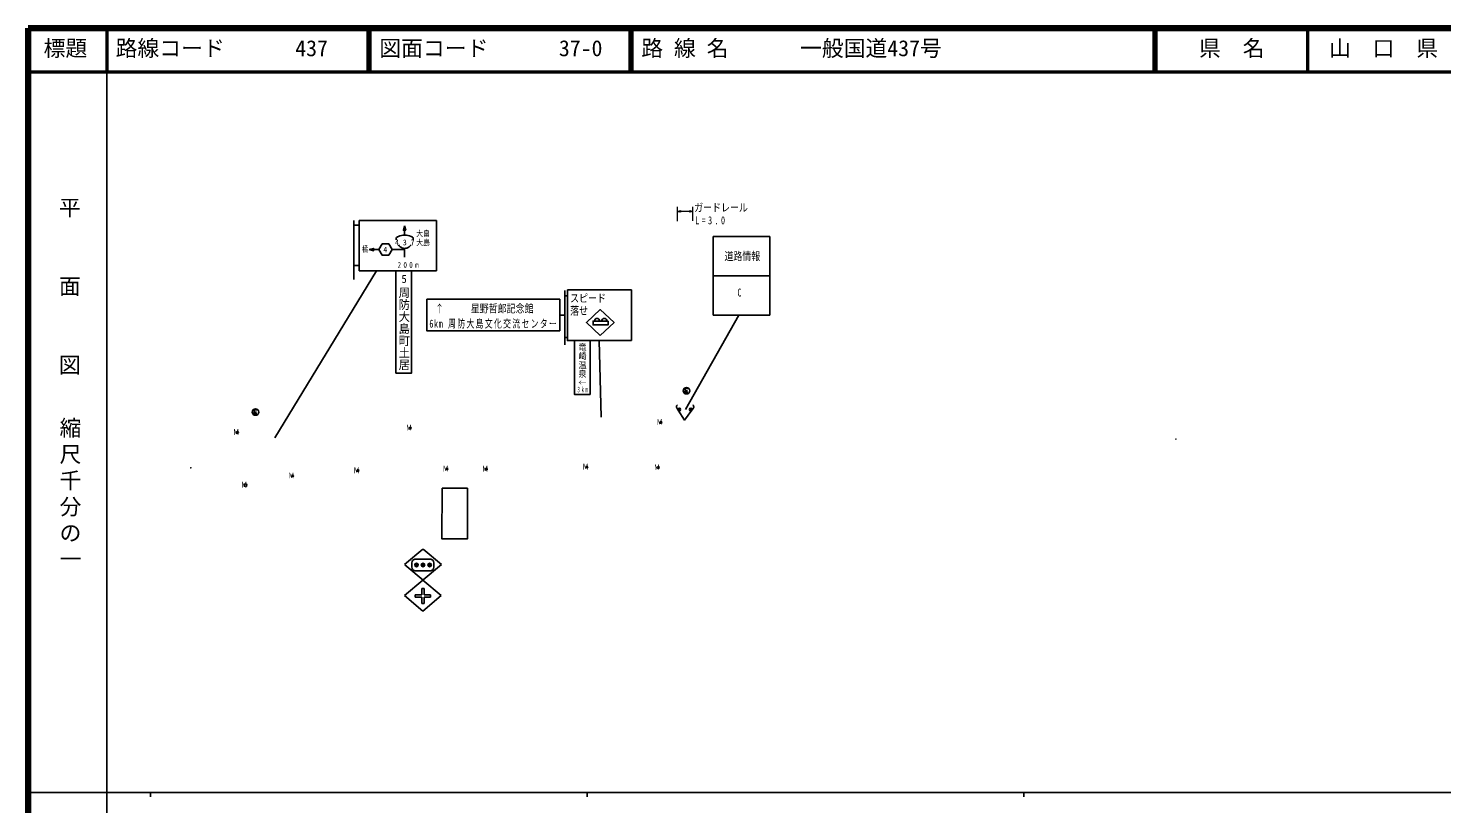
# Model space of a CAD drawing. Units: millimetres on the paper, with parts at other scales. Extents: x 40 to 680, y 20 to 380.
# Drawn here: x 40 to 363.7, y 202.4 to 380 of the extents above; entities that cross this region are included whole.
import ezdxf
from ezdxf.enums import TextEntityAlignment as Align

# ---------------------------------------------------------------- set-up
doc = ezdxf.new("R2010")
doc.units = ezdxf.units.MM
for name, color, linetype, lineweight in [('M-BGD', 7, 'Continuous', 25), ('M-BGD-EXST', 7, 'Continuous', 25), ('M-OTRS', 6, 'Continuous', 25), ('M-STR-HTXT', 7, 'Continuous', 13), ('M-STR-STRC', 7, 'Continuous', 25), ('M-TTL', 2, 'Continuous', 140), ('M-TTL-BAND', 7, 'Continuous', 25), ('M-TTL-LINE', 7, 'Continuous', 50)]:
    doc.layers.add(name, color=color, linetype=linetype, lineweight=lineweight)
doc.layers.add('M-BMK-HTXT', color=7, linetype='Continuous')
doc.layers.add('M-TTL-TXT', color=7, linetype='Continuous')
doc.styles.add('@ＭＳ ゴシック', font='')
doc.styles.add('ＭＳ ゴシック', font='')
doc.styles.get('@ＭＳ ゴシック').set_extended_font_data('@MS Gothic')
doc.styles.get('ＭＳ ゴシック').set_extended_font_data('MS Gothic')

# ---------------------------------------------------------------- blocks, each defined once
blk = doc.blocks.new('MARK30C15L11W1')
at = {"color": 7, "linetype": 'Continuous', "lineweight": 25}
for points in [[(0, 0), (0.014, -0.05), (-0.014, -0.05)], [(0, -0.014), (0.01, -0.048), (-0.01, -0.048)], [(0, -0.022), (0.006, -0.046), (-0.006, -0.046)], [(0, -0.034), (0.002, -0.044), (-0.002, -0.044)]]:
    blk.add_lwpolyline(points, close=True, dxfattribs=at)
blk = doc.blocks.new('MARK30C15L12W1')
at = {"color": 7, "linetype": 'Continuous', "lineweight": 13}
for points in [[(0, 0), (0.014, -0.05), (-0.014, -0.05)], [(0, -0.014), (0.01, -0.048), (-0.01, -0.048)], [(0, -0.022), (0.006, -0.046), (-0.006, -0.046)], [(0, -0.034), (0.002, -0.044), (-0.002, -0.044)]]:
    blk.add_lwpolyline(points, close=True, dxfattribs=at)
blk = doc.blocks.new('MARK1191C15L6W1')
at = {"color": 7, "linetype": 'Continuous', "lineweight": 25}
blk.add_line((-0.02, 0), (0.014, 0), dxfattribs=at)
blk.add_lwpolyline([(0.02, 0.032), (-0.02, 0.032), (-0.02, -0.028), (0.02, -0.028)], dxfattribs=at)
blk.add_circle((0, 0), 0.05, dxfattribs=at)
blk = doc.blocks.new('MARK1224C15L6W1')
at = {"color": 7, "linetype": 'Continuous', "lineweight": 25}
for radius in [0.05, 0.03, 0.01]:
    blk.add_circle((0.05, 0), radius, dxfattribs=at)

msp = doc.modelspace()

# ---------------------------------------------------------------- linework, layer by layer
at = {"layer": 'M-BGD'}
for p, q in [((188.585, 292.962), (188.852, 292.54)), ((191.952, 292.54), (192.248, 292.942)), ((140.58, 274.67), (134.759, 274.67))]:
    msp.add_line(p, q, dxfattribs=at)
for points in [[(188.585, 292.962), (188.5, 293.098), (188.463, 293.193), (188.45, 293.326), (188.458, 293.426), (188.494, 293.519), (188.563, 293.634), (188.637, 293.705), (188.688, 293.737)], [(188.852, 292.54), (190.283, 290.274), (191.952, 292.54)], [(192.202, 293.722), (192.266, 293.674), (192.339, 293.571), (192.384, 293.463), (192.405, 293.323), (192.394, 293.207), (192.343, 293.071), (192.248, 292.942)], [(140.58, 274.67), (140.58, 263.086), (134.742, 263.086), (134.759, 274.67)]]:
    msp.add_lwpolyline(points, dxfattribs=at)
at = {"layer": 'M-BGD-EXST'}
for centre, radius in [((127.49, 288.442), 0.2), ((184.895, 289.743), 0.2), ((87.919, 287.461), 0.2), ((115.497, 278.713), 0.2), ((135.896, 279.1), 0.2), ((144.932, 279.055), 0.2), ((167.939, 279.544), 0.2), ((184.292, 279.432), 0.2), ((89.742, 275.393), 0.325), ((100.553, 277.523), 0.2)]:
    msp.add_circle(centre, radius, dxfattribs=at)
at = {"layer": 'M-OTRS'}
for centre, radius in [((302.838, 285.923), 0.0313), ((302.838, 285.923), 0.025), ((302.838, 285.923), 0.0188), ((302.838, 285.923), 0.0125), ((302.838, 285.923), 0.0063), ((77.223, 279.36), 0.0313), ((77.223, 279.36), 0.025), ((77.223, 279.36), 0.0188), ((77.223, 279.36), 0.0125), ((77.223, 279.36), 0.0063)]:
    msp.add_circle(centre, radius, dxfattribs=at)
at = {"layer": 'M-STR-HTXT'}
for p, q in [((188.6, 339.077), (188.6, 335.799)), ((192.235, 338.078), (188.6, 338.077)), ((192.235, 335.912), (192.235, 339.078))]:
    msp.add_line(p, q, dxfattribs=at)
at = {"layer": 'M-STR-STRC'}
for p, q in [((114.544, 335.964), (114.544, 322.456)), ((114.544, 334.93), (115.798, 334.93)), ((115.798, 324.496), (115.798, 335.95)), ((126.185, 332.629), (126.185, 334.735)), ((196.828, 332.319), (196.828, 314.319)), ((120.303, 329.319), (118.077, 329.319)), ((126.185, 329.319), (123.303, 329.319)), ((126.185, 327.574), (126.185, 329.56)), ((96.462, 286.211), (119.783, 324.496)), ((114.544, 325.701), (115.798, 325.701)), ((196.828, 323.319), (209.828, 323.319)), ((131.299, 317.976), (161.73, 317.976)), ((161.73, 317.976), (161.73, 310.712)), ((162.861, 319.918), (162.861, 307.533)), ((162.861, 318.753), (163.475, 318.753)), ((163.475, 320.085), (178.141, 320.085)), ((178.141, 320.085), (178.141, 308.476)), ((161.73, 314.273), (162.861, 314.273)), ((202.764, 314.319), (190.542, 292.71)), ((196.828, 314.319), (209.828, 314.319)), ((162.861, 309.217), (163.475, 309.217)), ((171.22, 290.975), (170.733, 308.476)), ((126.147, 257.217), (130.353, 260.742)), ((130.439, 260.713), (134.646, 257.188)), ((126.239, 257.145), (130.445, 253.621)), ((130.434, 253.707), (134.64, 257.231)), ((126.147, 250.082), (130.353, 246.557)), ((128.64, 250.249), (130.14, 250.249)), ((128.64, 250.249), (128.64, 249.749)), ((128.64, 249.749), (130.14, 249.749)), ((130.14, 251.749), (130.14, 250.249)), ((130.14, 251.749), (130.64, 251.749)), ((130.14, 249.749), (130.14, 248.249)), ((130.353, 246.557), (134.56, 250.082)), ((130.64, 251.749), (130.64, 250.249)), ((130.64, 250.249), (132.14, 250.249)), ((130.64, 249.749), (132.14, 249.749)), ((130.64, 249.749), (130.64, 248.249)), ((132.14, 249.749), (132.14, 250.249)), ((130.14, 248.249), (130.64, 248.249))]:
    msp.add_line(p, q, dxfattribs=at)
for points in [[(115.798, 324.496), (133.463, 324.496), (133.463, 335.95), (115.798, 335.95)], [(196.828, 332.319), (209.828, 332.319), (209.828, 314.319)], [(124.192, 324.496), (124.192, 301.051), (127.801, 301.051), (127.801, 324.496)], [(131.299, 317.976), (131.299, 310.712), (161.73, 310.712)], [(163.475, 320.085), (163.475, 308.476), (178.141, 308.476)], [(165.094, 308.476), (165.094, 296.159), (168.68, 296.159), (168.68, 308.476)], [(126.147, 250.082), (130.353, 253.606), (134.56, 250.082)]]:
    msp.add_lwpolyline(points, dxfattribs=at)
for points in [[(121.053, 330.618), (122.553, 330.618), (123.303, 329.319), (122.553, 328.02), (121.053, 328.02), (120.303, 329.319)], [(170.997, 309.629), (174.161, 312.612), (170.997, 315.595), (167.832, 312.612)], [(172.776, 312.966), (169.368, 312.966), (169.368, 312.06), (172.776, 312.06)], [(127.817, 257.601), (127.917, 257.901), (128.017, 258.101), (128.217, 258.301), (128.517, 258.401), (132.217, 258.401), (132.517, 258.301), (132.717, 258.101), (132.817, 257.901), (132.917, 257.601), (132.917, 256.601), (132.817, 256.301), (132.717, 256.101), (132.517, 255.901), (132.217, 255.801), (128.517, 255.801), (128.217, 255.901), (128.017, 256.101), (127.917, 256.301), (127.817, 256.601)]]:
    msp.add_lwpolyline(points, close=True, dxfattribs=at)
for centre, radius in [((128.917, 257.101), 0.4), ((128.917, 257.101), 0.3), ((128.917, 257.101), 0.2), ((128.917, 257.101), 0.1), ((130.417, 257.101), 0.4), ((130.417, 257.101), 0.3), ((130.417, 257.101), 0.2), ((130.417, 257.101), 0.1), ((131.917, 257.101), 0.4), ((131.917, 257.101), 0.3), ((131.917, 257.101), 0.2), ((131.917, 257.101), 0.1)]:
    msp.add_circle(centre, radius, dxfattribs=at)
for centre in [(170.27, 312.966), (171.943, 312.966)]:
    msp.add_arc(centre, 0.6, 0.00027, 179.99973, dxfattribs=at)
for points, knots in [([(124.266, 331.573), (124.247, 331.708), (124.228, 331.843), (124.266, 331.952), (124.328, 332.13), (124.542, 332.241), (124.752, 332.332), (125.749, 332.762), (126.674, 332.762), (127.67, 332.332), (127.881, 332.241), (128.094, 332.13), (128.157, 331.952), (128.195, 331.843), (128.176, 331.708), (128.157, 331.573)], [0, 0, 0, 0, 1, 1, 1, 2, 2, 2, 3, 3, 3, 4, 4, 4, 5, 5, 5, 5]), ([(124.752, 330.436), (125.045, 330.125), (125.339, 329.815), (125.725, 329.678), (126.03, 329.57), (126.393, 329.57), (126.698, 329.678), (127.084, 329.815), (127.377, 330.125), (127.67, 330.436)], [0, 0, 0, 0, 1, 1, 1, 2, 2, 2, 3, 3, 3, 3])]:
    msp.add_open_spline(points, degree=3, knots=knots, dxfattribs=at)
at = {"layer": 'M-TTL'}
for p, q in [((40, 380), (40, 20)), ((680, 380), (40, 380))]:
    msp.add_line(p, q, dxfattribs=at)
at = {"layer": 'M-TTL-BAND'}
for p, q in [((58, 370), (58, 20)), ((40, 205), (579, 205)), ((68, 205), (68, 204)), ((168, 205), (168, 204)), ((268, 205), (268, 204))]:
    msp.add_line(p, q, dxfattribs=at)
at = {"layer": 'M-TTL-LINE'}
for p, q in [((58, 380), (58, 370)), ((117.75, 380), (117.75, 370)), ((118.25, 380), (118.25, 370)), ((177.75, 380), (177.75, 370)), ((178.25, 380), (178.25, 370)), ((297.75, 380), (297.75, 370)), ((298.25, 380), (298.25, 370)), ((333, 380), (333, 370)), ((40, 370), (680, 370))]:
    msp.add_line(p, q, dxfattribs=at)

# ---------------------------------------------------------------- block references
at = {"layer": 'M-BGD', "xscale": 15, "yscale": 15}
for p in [(190.733, 297.006), (92.025, 292.126)]:
    msp.add_blockref('MARK1191C15L6W1', p, dxfattribs=at)
at = {"layer": 'M-BGD', "xscale": 6, "yscale": 6}
for p, rotation in [((188.852, 292.54), 32.27564), ((191.952, 292.54), 143.61565)]:
    msp.add_blockref('MARK1224C15L6W1', p, dxfattribs=dict(at, rotation=rotation))
at = {"layer": 'M-STR-HTXT', "xscale": 15, "yscale": 15}
for p, rotation in [((188.6, 338.077), 90.00676), ((192.235, 338.078), 270.00676)]:
    msp.add_blockref('MARK30C15L12W1', p, dxfattribs=dict(at, rotation=rotation))
at = {"layer": 'M-STR-STRC', "xscale": 20, "yscale": 20}
msp.add_blockref('MARK30C15L11W1', (126.185, 334.735), dxfattribs=at)
at = {"layer": 'M-STR-STRC', "xscale": 20, "yscale": 20, "rotation": 90}
msp.add_blockref('MARK30C15L11W1', (118.077, 329.319), dxfattribs=at)

# ---------------------------------------------------------------- texts
at = {"layer": 'M-BGD-EXST', "style": 'ＭＳ ゴシック', "width": 0.75}
for p in [(86.919, 286.461), (126.49, 287.442), (183.895, 288.743), (114.497, 277.713), (134.896, 278.1), (143.932, 278.055), (166.939, 278.544), (183.292, 278.432), (88.742, 274.393), (99.553, 276.523)]:
    msp.add_text('Ｍ', height=1.32, dxfattribs=at).set_placement(p, align=Align.BOTTOM_LEFT)
at = {"layer": 'M-BMK-HTXT', "style": 'ＭＳ ゴシック'}
for s, height, width, p in [('大畠', 1.32, 0.85, (128.841, 331.937)), ('橘', 1.32, 0.75, (116.422, 328.382)), ('大島', 1.32, 0.85, (128.841, 329.862)), ('道路情報', 1.833, 0.8, (199.428, 326.347)), ('スピード', 1.833, 0.8, (164.097, 316.712)), ('C', 1.833, 0.7, (202.417, 318.019)), ('↑\u3000\u3000\u3000星野哲郎記念館', 1.833, 0.8, (133.19, 314.355)), ('落せ', 1.833, 0.8, (164.097, 313.846))]:
    msp.add_text(s, height=height, dxfattribs=dict(at, width=width)).set_placement(p, align=Align.BOTTOM_LEFT)
for s, height, p in [('4', 1.32, (121.31, 328.27)), ('5', 1.833, (125.449, 321.143))]:
    msp.add_text(s, height=height, dxfattribs=at).set_placement(p, align=Align.BOTTOM_LEFT)
at = {"layer": 'M-BMK-HTXT', "style": '@ＭＳ ゴシック', "width": 1.1}
for s, height, p in [('周防大島町土居', 1.833, (124.595, 320.873)), ('竜崎温泉↓', 1.32, (165.831, 308.006))]:
    msp.add_text(s, height=height, rotation=270, dxfattribs=at).set_placement(p, align=Align.BOTTOM_LEFT)
at = {"layer": 'M-BMK-HTXT', "attachment_point": 7, "style": 'ＭＳ ゴシック'}
for s, insert, char_height in [('\\T1.88;437', (123.984, 330.278), 1.32), ('\\T1.65;\\W0.75;200m', (124.582, 325.13), 1.32), ('\\T1.17;\\W0.7;6km\\~周防大島文化交流センター', (131.856, 311.229), 1.833), ('\\T1.73;\\W0.5;3km', (165.773, 296.597), 1.32)]:
    msp.add_mtext(s, dxfattribs=dict(at, insert=insert, char_height=char_height))
at = {"layer": 'M-STR-HTXT', "style": 'ＭＳ ゴシック', "width": 0.8}
msp.add_text('ガードレール', height=1.833, dxfattribs=at).set_placement((192.495, 337.472), align=Align.BOTTOM_LEFT)
at = {"layer": 'M-STR-HTXT', "insert": (192.747, 335.077), "char_height": 1.833, "attachment_point": 7, "style": 'ＭＳ ゴシック'}
msp.add_mtext('\\T1.61;\\W0.7;L=3.0', dxfattribs=at)
at = {"layer": 'M-TTL-BAND', "char_height": 3.666, "attachment_point": 7, "rotation": 270, "style": '@ＭＳ ゴシック'}
for s, insert in [('\\T1.2;平\u3000\u3000面\u3000\u3000図', (47.277, 341.475)), ('\\T1.2;縮尺千分の一', (47.277, 291.03))]:
    msp.add_mtext(s, dxfattribs=dict(at, insert=insert))
at = {"layer": 'M-TTL-TXT', "style": 'ＭＳ ゴシック'}
for s, p in [('標題', (43.5, 372.5)), ('路線コード', (60, 372.5)), ('437', (101.142, 372.5)), ('図面コード', (120.38, 372.5)), ('37-0', (161.521, 372.5)), ('路 線 名', (180.38, 372.5)), ('一般国道437号', (216.734, 372.5)), ('県\u3000名', (308.125, 372.5)), ('山\u3000口\u3000県', (337.875, 372.5))]:
    msp.add_text(s, height=3.666, dxfattribs=at).set_placement(p, align=Align.BOTTOM_LEFT)

doc.saveas('drawing.dxf')
